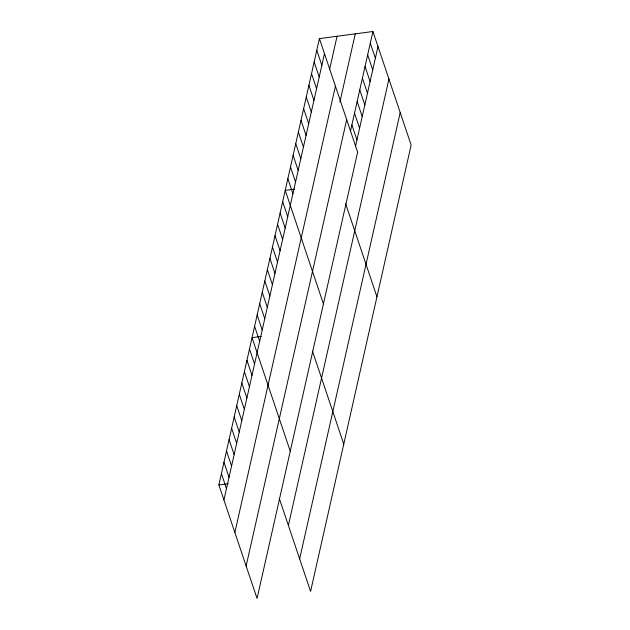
<?xml version="1.0" encoding="UTF-8"?>
<svg xmlns="http://www.w3.org/2000/svg" width="630" height="630" viewBox="0 0 630 630"><rect width="100%" height="100%" fill="white"/><g stroke="black" fill="none" stroke-linecap="round" stroke-linejoin="round"><path stroke-width="0.94" d="M319.418 38.603L357.627 152.161L257.072 598.5L218.862 484.95L319.418 38.603L372.928 31.5L411.138 145.05L310.582 591.397L279.255 498.298M223.918 499.992L324.474 53.645M329.584 69.489L337.074 36.264M234.864 532.5L335.42 86.153M339.893 102.091L355.265 33.847M246.133 565.992L346.689 119.653M350.469 131.174L372.928 31.5M355.533 146.215L377.992 46.541M288.375 525.388L388.93 79.049M299.644 558.889L400.2 112.542M294.517 189.126L285.225 190.362L323.442 303.912M261.34 336.42L252.039 337.656L290.257 451.206M218.862 484.95L228.155 483.714M370.298 43.171L375.362 58.212M367.668 54.849L372.732 69.891M365.038 66.52L370.101 81.561M362.407 78.191L367.471 93.232M359.777 89.87L364.841 104.911M357.147 101.54L362.211 116.581M354.517 113.219L359.58 128.252M351.886 124.89L356.95 139.931M316.788 50.282L321.843 65.323M314.157 61.953L319.213 76.994M311.527 73.623L316.583 88.665M308.897 85.302L313.953 100.343M345.626 203.718L376.953 296.809M306.267 96.973L311.322 112.014M303.636 108.651L308.7 123.685M301.006 120.322L306.07 135.363M298.376 131.993L303.44 147.034M295.746 143.671L300.809 158.713M293.115 155.342L298.179 170.383M290.485 167.013L295.549 182.054M287.855 178.692L292.918 193.733M282.673 201.695L287.737 216.736M280.122 213.027L285.185 228.068M277.57 224.351L282.626 239.392M275.019 235.683L280.074 250.724M312.441 351.012L343.767 444.103M272.459 247.015L277.523 262.056M269.908 258.347L274.971 273.389M267.356 269.671L272.42 284.713M264.805 281.004L269.868 296.045M262.253 292.336L267.317 307.377M259.702 303.668L264.757 318.709M257.15 314.992L262.206 330.033M254.591 326.324L259.655 341.365M249.488 348.988L254.552 364.03M246.936 360.313L252 375.354M244.385 371.645L249.448 386.686M241.833 382.977L246.897 398.018M239.282 394.309L244.338 409.35M236.723 405.641L241.786 420.675M234.171 416.966L239.235 432.007M231.619 428.298L236.683 443.339M229.068 439.63L234.132 454.671M226.516 450.962L231.58 465.995M223.965 462.286L229.029 477.327M221.414 473.618L226.469 488.659"/></g></svg>
